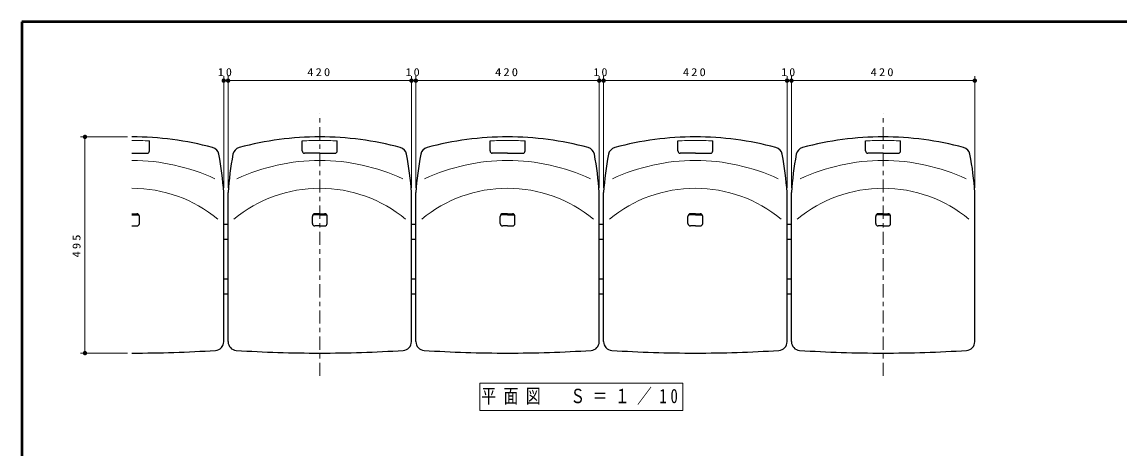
# Model space of a CAD drawing. Units: millimetres on the paper, scale 1:10. Extents: x -365 to 12, y -38 to 257.
# Drawn here: x -365 to -113.8, y 159.4 to 257 of the extents above; entities that cross this region are included whole.
import ezdxf

# ---------------------------------------------------------------- set-up
doc = ezdxf.new("R2010")
doc.units = ezdxf.units.MM
doc.linetypes.add('USER2', pattern=[6, 3, -1, 1, -1])
doc.layers.add('LY_1', color=7, linetype='Continuous', lineweight=25)
doc.layers.add('LY_2', color=7, linetype='Continuous', lineweight=13)
doc.styles.add('ＭＳ ゴシック', font='')
doc.styles.get('ＭＳ ゴシック').set_extended_font_data('MS Gothic')

# ---------------------------------------------------------------- blocks, each defined once
blk = doc.blocks.new('filled_dot')
at = {"color": 0, "linetype": 'Continuous', "lineweight": -2, "const_width": 1.25}
blk.add_lwpolyline([(-0.625, 0, 1), (0.625, 0, 1)], format="xyb", close=True, dxfattribs=at)

msp = doc.modelspace()

# ---------------------------------------------------------------- linework, layer by layer
at = {"layer": 'LY_1', "lineweight": 13}
for p, q in [((-318.798, 219.046), (-318.798, 244.562)), ((-317.798, 219.046), (-317.798, 244.562)), ((-275.798, 219.046), (-275.798, 244.562)), ((-274.798, 219.046), (-274.798, 244.562)), ((-232.798, 219.046), (-232.798, 244.562)), ((-231.798, 219.046), (-231.798, 244.562)), ((-189.798, 219.046), (-189.798, 244.562)), ((-188.798, 219.046), (-188.798, 244.562)), ((-146.798, 219.046), (-146.798, 244.562)), ((-318.798, 243.562), (-317.798, 243.562)), ((-317.798, 243.562), (-275.798, 243.562)), ((-275.798, 243.562), (-274.798, 243.562)), ((-274.798, 243.562), (-232.798, 243.562)), ((-232.798, 243.562), (-231.798, 243.562)), ((-231.798, 243.562), (-189.798, 243.562)), ((-189.798, 243.562), (-188.798, 243.562)), ((-188.798, 243.562), (-146.798, 243.562)), ((-340.798, 230.673), (-351.566, 230.673)), ((-350.566, 181.172), (-350.566, 230.673)), ((-340.798, 181.172), (-351.566, 181.172)), ((-213.624, 174.309), (-260.124, 174.309)), ((-260.124, 174.309), (-260.124, 168.009)), ((-213.624, 168.009), (-213.624, 174.309)), ((-260.124, 168.009), (-213.624, 168.009))]:
    msp.add_line(p, q, dxfattribs=at)
at = {"layer": 'LY_1', "linetype": 'USER2', "lineweight": 13}
for p, q in [((-296.798, 175.938), (-296.798, 235.944)), ((-167.798, 175.938), (-167.798, 235.944))]:
    msp.add_line(p, q, dxfattribs=at)
at = {"layer": 'LY_1', "color": 20}
for p, q in [((-335.798, 227.449), (-335.798, 229.758)), ((-300.798, 227.449), (-300.798, 229.758)), ((-292.798, 227.449), (-292.798, 229.758)), ((-257.798, 227.449), (-257.798, 229.758)), ((-249.798, 227.449), (-249.798, 229.758)), ((-214.798, 227.449), (-214.798, 229.758)), ((-206.798, 227.449), (-206.798, 229.758)), ((-171.798, 227.449), (-171.798, 229.758)), ((-163.798, 227.449), (-163.798, 229.758)), ((-339.798, 226.949), (-336.298, 226.949)), ((-296.798, 226.949), (-300.298, 226.949)), ((-296.798, 226.949), (-293.298, 226.949)), ((-253.798, 226.949), (-257.298, 226.949)), ((-253.798, 226.949), (-250.298, 226.949)), ((-210.798, 226.949), (-214.298, 226.949)), ((-210.798, 226.949), (-207.298, 226.949)), ((-167.798, 226.949), (-171.298, 226.949)), ((-167.798, 226.949), (-164.298, 226.949)), ((-318.798, 183.791), (-318.798, 217.961)), ((-317.798, 183.791), (-317.798, 217.961)), ((-275.798, 183.791), (-275.798, 217.961)), ((-274.798, 183.791), (-274.798, 217.961)), ((-232.798, 183.791), (-232.798, 217.961)), ((-231.798, 183.791), (-231.798, 217.961)), ((-189.798, 183.791), (-189.798, 217.961)), ((-188.798, 183.791), (-188.798, 217.961)), ((-146.798, 183.791), (-146.798, 217.961)), ((-339.798, 213.078), (-338.698, 213.078)), ((-339.798, 212.845), (-338.224, 212.845)), ((-338.098, 210.877), (-338.098, 212.478)), ((-298.498, 210.877), (-298.498, 212.478)), ((-296.798, 212.845), (-298.372, 212.845)), ((-296.798, 213.078), (-297.898, 213.078)), ((-296.798, 213.078), (-295.698, 213.078)), ((-296.798, 212.845), (-295.224, 212.845)), ((-295.098, 210.877), (-295.098, 212.478)), ((-255.498, 210.877), (-255.498, 212.478)), ((-253.798, 212.845), (-255.372, 212.845)), ((-253.798, 213.078), (-254.898, 213.078)), ((-253.798, 213.078), (-252.698, 213.078)), ((-253.798, 212.845), (-252.224, 212.845)), ((-252.098, 210.877), (-252.098, 212.478)), ((-212.498, 210.877), (-212.498, 212.478)), ((-210.798, 212.845), (-212.372, 212.845)), ((-210.798, 213.078), (-211.898, 213.078)), ((-210.798, 213.078), (-209.698, 213.078)), ((-210.798, 212.845), (-209.224, 212.845)), ((-209.098, 210.877), (-209.098, 212.478)), ((-169.498, 210.877), (-169.498, 212.478)), ((-167.798, 212.845), (-169.372, 212.845)), ((-167.798, 213.078), (-168.898, 213.078)), ((-167.798, 213.078), (-166.698, 213.078)), ((-167.798, 212.845), (-166.224, 212.845)), ((-166.098, 210.877), (-166.098, 212.478)), ((-339.798, 210.277), (-338.698, 210.277)), ((-296.798, 210.277), (-297.898, 210.277)), ((-296.798, 210.277), (-295.698, 210.277)), ((-253.798, 210.277), (-254.898, 210.277)), ((-253.798, 210.277), (-252.698, 210.277)), ((-210.798, 210.277), (-211.898, 210.277)), ((-210.798, 210.277), (-209.698, 210.277)), ((-167.798, 210.277), (-168.898, 210.277)), ((-167.798, 210.277), (-166.698, 210.277))]:
    msp.add_line(p, q, dxfattribs=at)
at = {"layer": 'LY_1', "color": 32}
for p, q in [((-318.798, 210.673), (-317.798, 210.673)), ((-275.798, 210.673), (-274.798, 210.673)), ((-232.798, 210.673), (-231.798, 210.673)), ((-189.798, 210.673), (-188.798, 210.673)), ((-318.798, 207.273), (-317.798, 207.273)), ((-275.798, 207.273), (-274.798, 207.273)), ((-232.798, 207.273), (-231.798, 207.273)), ((-189.798, 207.273), (-188.798, 207.273)), ((-318.798, 198.173), (-317.798, 198.173)), ((-275.798, 198.173), (-274.798, 198.173)), ((-232.798, 198.173), (-231.798, 198.173)), ((-189.798, 198.173), (-188.798, 198.173)), ((-318.798, 194.773), (-317.798, 194.773)), ((-275.798, 194.773), (-274.798, 194.773)), ((-232.798, 194.773), (-231.798, 194.773)), ((-189.798, 194.773), (-188.798, 194.773))]:
    msp.add_line(p, q, dxfattribs=at)
at = {"layer": 'LY_1', "color": 20}
for centre, radius, start, end in [((-339.798, 159.483), 71.19, 74.98675, 90), ((-296.798, 159.483), 71.19, 90, 105.01325), ((-296.798, 159.483), 71.19, 74.98675, 90), ((-253.798, 159.483), 71.19, 90, 105.01325), ((-253.798, 159.483), 71.19, 74.98675, 90), ((-210.798, 159.483), 71.19, 90, 105.01325), ((-210.798, 159.483), 71.19, 74.98675, 90), ((-167.798, 159.483), 71.19, 90, 105.01325), ((-167.798, 159.483), 71.19, 74.98675, 90), ((-336.298, 227.449), 0.5, 270, 359.99998), ((-321.875, 226.311), 2, 10.79057, 74.98674), ((-390.146, 213.299), 71.5, 3.73788, 10.79057), ((-246.45, 213.299), 71.5, 169.20943, 176.26212), ((-314.721, 226.311), 2, 105.01326, 169.20943), ((-300.298, 227.449), 0.5, 180.00002, 270), ((-293.298, 227.449), 0.5, 270, 359.99998), ((-278.875, 226.311), 2, 10.79057, 74.98674), ((-347.146, 213.299), 71.5, 3.73788, 10.79057), ((-203.45, 213.299), 71.5, 169.20943, 176.26212), ((-271.721, 226.311), 2, 105.01326, 169.20943), ((-257.298, 227.449), 0.5, 180.00002, 270), ((-250.298, 227.449), 0.5, 270, 359.99998), ((-235.875, 226.311), 2, 10.79057, 74.98674), ((-304.146, 213.299), 71.5, 3.73788, 10.79057), ((-160.45, 213.299), 71.5, 169.20943, 176.26212), ((-228.721, 226.311), 2, 105.01326, 169.20943), ((-214.298, 227.449), 0.5, 180.00002, 270), ((-207.298, 227.449), 0.5, 270, 359.99998), ((-192.875, 226.311), 2, 10.79057, 74.98674), ((-261.146, 213.299), 71.5, 3.73788, 10.79057), ((-117.45, 213.299), 71.5, 169.20943, 176.26212), ((-185.721, 226.311), 2, 105.01326, 169.20943), ((-171.298, 227.449), 0.5, 180.00002, 270), ((-164.298, 227.449), 0.5, 270, 359.99998), ((-149.875, 226.311), 2, 10.79057, 74.98674), ((-218.146, 213.299), 71.5, 3.73788, 10.79057), ((-320.798, 218.046), 2, 359.99998, 4.23006), ((-315.798, 218.046), 2, 175.76994, 180.00002), ((-277.798, 218.046), 2, 359.99998, 4.23006), ((-272.798, 218.046), 2, 175.76994, 180.00002), ((-234.798, 218.046), 2, 359.99998, 4.23006), ((-229.798, 218.046), 2, 175.76994, 180.00002), ((-191.798, 218.046), 2, 359.99998, 4.23006), ((-186.798, 218.046), 2, 175.76994, 180.00002), ((-148.798, 218.046), 2, 359.99998, 4.23006), ((-338.698, 212.478), 0.6, 359.99997, 90.00002), ((-297.898, 212.478), 0.6, 89.99998, 180.00003), ((-295.698, 212.478), 0.6, 359.99997, 90.00002), ((-254.898, 212.478), 0.6, 89.99998, 180.00003), ((-252.698, 212.478), 0.6, 359.99997, 90.00002), ((-211.898, 212.478), 0.6, 89.99998, 180.00003), ((-209.698, 212.478), 0.6, 359.99997, 90.00002), ((-168.898, 212.478), 0.6, 89.99998, 180.00003), ((-166.698, 212.478), 0.6, 359.99997, 90.00002), ((-338.698, 210.877), 0.6, 270, 359.99998), ((-297.898, 210.877), 0.6, 180.00002, 270), ((-295.698, 210.877), 0.6, 270, 359.99998), ((-254.898, 210.877), 0.6, 180.00002, 270), ((-252.698, 210.877), 0.6, 270, 359.99998), ((-211.898, 210.877), 0.6, 180.00002, 270), ((-209.698, 210.877), 0.6, 270, 359.99998), ((-168.898, 210.877), 0.6, 180.00002, 270), ((-166.698, 210.877), 0.6, 270, 359.99998), ((-320.798, 183.791), 2, 273.73033, 0), ((-315.798, 183.791), 2, 180, 266.26967), ((-277.798, 183.791), 2, 273.73033, 0), ((-272.798, 183.791), 2, 180, 266.26967), ((-234.798, 183.791), 2, 273.73033, 0), ((-229.798, 183.791), 2, 180, 266.26967), ((-191.798, 183.791), 2, 273.73033, 0), ((-186.798, 183.791), 2, 180, 266.26967), ((-148.798, 183.791), 2, 273.73033, 0), ((-339.798, 475.208), 294.036, 270, 273.73033), ((-296.798, 475.208), 294.036, 266.26967, 270), ((-296.798, 475.208), 294.036, 270, 273.73033), ((-253.798, 475.208), 294.036, 266.26967, 270), ((-253.798, 475.208), 294.036, 270, 273.73033), ((-210.798, 475.208), 294.036, 266.26967, 270), ((-210.798, 475.208), 294.036, 270, 273.73033), ((-167.798, 475.208), 294.036, 266.26967, 270), ((-167.798, 475.208), 294.036, 270, 273.73033)]:
    msp.add_arc(centre, radius, start, end, dxfattribs=at)
at = {"layer": 'LY_1', "color": 20, "lineweight": 13}
for centre, radius, start, end in [((-339.798, 160.139), 69.734, 86.71205, 89.99998), ((-296.798, 160.139), 69.734, 90.00002, 93.28795), ((-296.798, 160.139), 69.734, 86.71205, 89.99998), ((-253.798, 160.139), 69.734, 90.00002, 93.28795), ((-253.798, 160.139), 69.734, 86.71205, 89.99998), ((-210.798, 160.139), 69.734, 90.00002, 93.28795), ((-210.798, 160.139), 69.734, 86.71205, 89.99998), ((-167.798, 160.139), 69.734, 90.00002, 93.28795), ((-167.798, 160.139), 69.734, 86.71205, 89.99998), ((-339.798, 180.269), 45.004, 65.04978, 89.99998), ((-296.798, 180.269), 45.004, 90.00002, 114.95022), ((-296.798, 180.269), 45.004, 65.04978, 89.99998), ((-253.798, 180.269), 45.004, 90.00002, 114.95022), ((-253.798, 180.269), 45.004, 65.04978, 89.99998), ((-210.798, 180.269), 45.004, 90.00002, 114.95022), ((-210.798, 180.269), 45.004, 65.04978, 89.99998), ((-167.798, 180.269), 45.004, 90.00002, 114.95022), ((-167.798, 180.269), 45.004, 65.04978, 89.99998), ((-339.798, 188.207), 30.716, 50.22232, 89.99998), ((-296.798, 188.207), 30.716, 90.00002, 129.77768), ((-296.798, 188.207), 30.716, 50.22232, 89.99998), ((-253.798, 188.207), 30.716, 90.00002, 129.77768), ((-253.798, 188.207), 30.716, 50.22232, 89.99998), ((-210.798, 188.207), 30.716, 90.00002, 129.77768), ((-210.798, 188.207), 30.716, 50.22232, 89.99998), ((-167.798, 188.207), 30.716, 90.00002, 129.77768), ((-167.798, 188.207), 30.716, 50.22232, 89.99998)]:
    msp.add_arc(centre, radius, start, end, dxfattribs=at)
at = {"layer": 'LY_2', "lineweight": 50}
for p, q in [((0, 257), (-365, 257)), ((-365, 257), (-365, 0))]:
    msp.add_line(p, q, dxfattribs=at)

# ---------------------------------------------------------------- block references
at = {"layer": 'LY_1', "lineweight": 13, "xscale": 0.4, "yscale": 0.4}
for p in [(-318.798, 243.562), (-317.798, 243.562), (-275.798, 243.562), (-274.798, 243.562), (-232.798, 243.562), (-231.798, 243.562), (-189.798, 243.562), (-188.798, 243.562)]:
    msp.add_blockref('filled_dot', p, dxfattribs=at)
for p, rotation in [((-146.798, 243.562), 180), ((-350.566, 230.673), 270), ((-350.566, 181.172), 90)]:
    msp.add_blockref('filled_dot', p, dxfattribs=dict(at, rotation=rotation))

# ---------------------------------------------------------------- texts
at = {"layer": 'LY_1', "style": 'ＭＳ ゴシック'}
for s, insert, char_height, attachment_point in [('\\T1.34;\\W1.1;10', (-318.298, 244.562), 1.833, 8), ('\\T1.33;\\W1.15;420', (-296.798, 244.562), 1.833, 8), ('\\T1.34;\\W1.1;10', (-275.298, 244.562), 1.833, 8), ('\\T1.33;\\W1.15;420', (-253.798, 244.562), 1.833, 8), ('\\T1.34;\\W1.1;10', (-232.298, 244.562), 1.833, 8), ('\\T1.33;\\W1.15;420', (-210.798, 244.562), 1.833, 8), ('\\T1.34;\\W1.1;10', (-189.298, 244.562), 1.833, 8), ('\\T1.33;\\W1.15;420', (-167.798, 244.562), 1.833, 8), ('\\T1.51;\\W0.75;平面図\u3000Ｓ＝１／10', (-236.874, 171.159), 3.299, 5)]:
    msp.add_mtext(s, dxfattribs=dict(at, insert=insert, char_height=char_height, attachment_point=attachment_point))
at = {"layer": 'LY_1', "insert": (-351.566, 205.923), "char_height": 1.833, "attachment_point": 8, "rotation": 90, "style": 'ＭＳ ゴシック'}
msp.add_mtext('\\T1.33;\\W1.15;495', dxfattribs=at)

doc.saveas('drawing.dxf')
